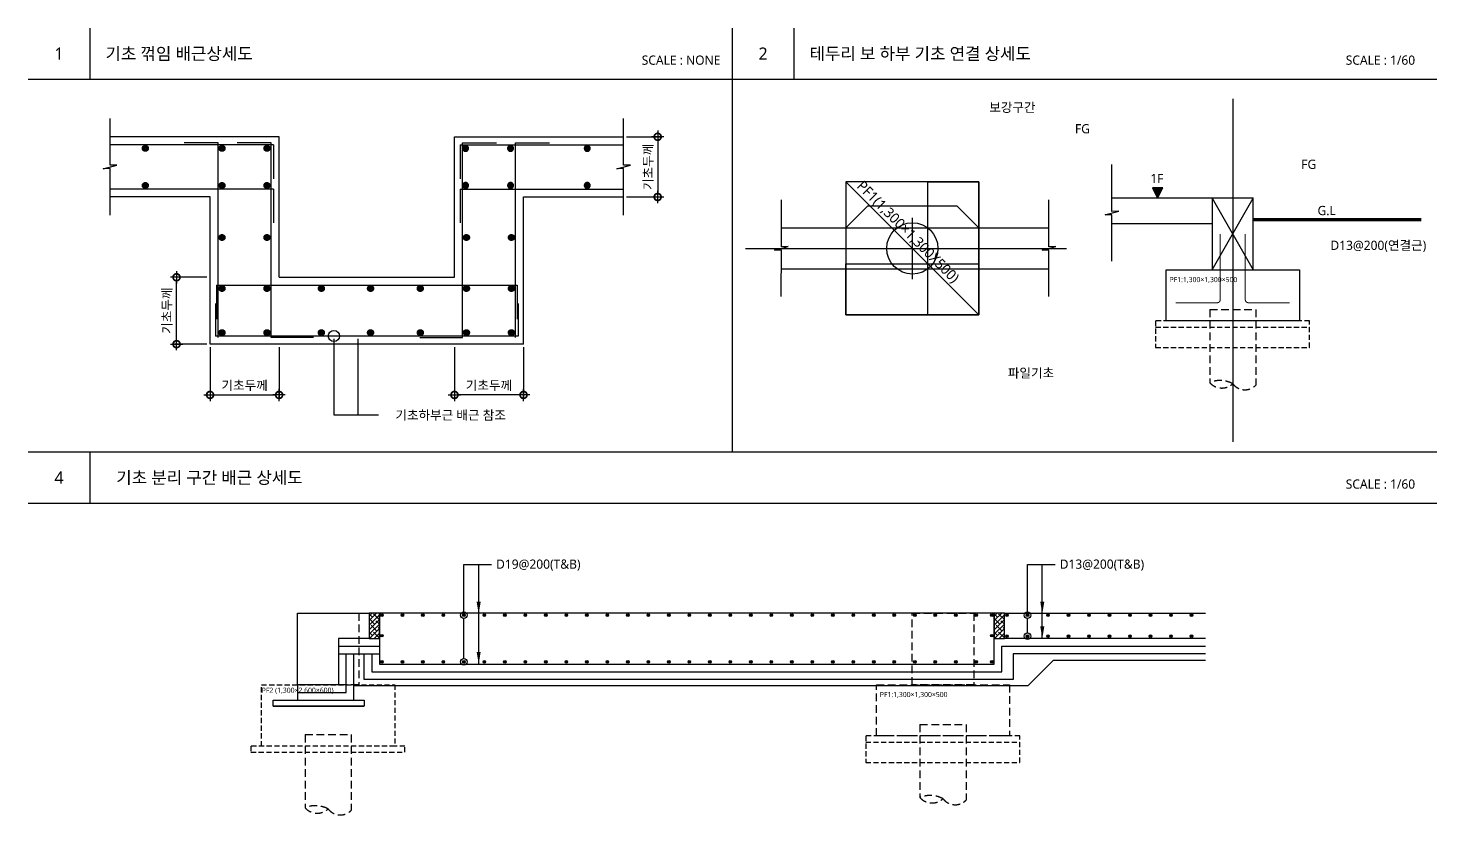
# Model space of a CAD drawing. Extents: x 1395 to 24350, y 630 to 17190.
# Drawn here: x 1395 to 15085, y 9505 to 17190 of the extents above; entities that cross this region are included whole.
import ezdxf
from ezdxf.enums import TextEntityAlignment as Align
from ezdxf.lldxf.tags import DXFTag

# ---------------------------------------------------------------- set-up
doc = ezdxf.new("R2010")
doc.units = 0
doc.header["$LTSCALE"] = 200
for name, pattern in [('CEN', [62, 60, -1, 0, -1]), ('H3', [3, 2, -1]), ('HID2-AGI', [3.75, 2.5, -1.25]), ('HIDDEN', [0.375, 0.25, -0.125]), ('원본-구조-일람표-벽체$0$HID', [2.3, 1.5, -0.8])]:
    doc.linetypes.add(name, pattern=pattern)
doc.layers.get('DEFPOINTS').update_dxf_attribs({"color": 137})
for name, color, linetype in [('!CON-el', 7, 'Continuous'), ('0-PIPE', 7, 'Continuous'), ('0-기초', 7, 'H3'), ('01단열재', 252, 'Continuous'), ('1CEN', 1, 'CEN'), ('6', 6, 'Continuous'), ('A-ELE9', 9, 'Continuous'), ('DIM', 7, 'Continuous'), ('DIM-axis', 7, 'Continuous'), ('ELE-8', 8, 'Continuous'), ('HAT-254', 253, 'Continuous'), ('LEAD', 6, 'Continuous'), ('S-253', 252, 'Continuous'), ('S-BAR-MAIN', 2, 'Continuous'), ('S-RCG', 7, 'HID2-AGI'), ('SYM', 6, 'Continuous'), ('TABLE', 7, 'Continuous'), ('TEX', 3, 'Continuous'), ('TEXT', 3, 'Continuous'), ('버림콘크리트', 6, 'Continuous'), ('원본-구조-일람표-벽체$0$Bar.Foundation', 2, '원본-구조-일람표-벽체$0$HID')]:
    doc.layers.add(name, color=color, linetype=linetype)
doc.layers.add('WC', color=1, linetype='Continuous', lineweight=30)
doc.styles.add('HB-tx', font='malgun.ttf', dxfattribs={"width": 0.9})
doc.styles.add('스타일1', font='malgun.ttf')
doc.styles.add('울릉도L', font='malgun.ttf')
tags = doc.linetypes.add('DH-HID2', pattern=[1.2, 0.8, -0.4]).pattern_tags.tags
tags[6:7] = [DXFTag(74, 4), DXFTag(75, 0), DXFTag(340, '0'), DXFTag(46, 1.0), DXFTag(50, 0.0), DXFTag(44, 0.0), DXFTag(45, 0.0)]
tags[4:5] = [DXFTag(74, 4), DXFTag(75, 0), DXFTag(340, '0'), DXFTag(46, 1.0), DXFTag(50, 0.0), DXFTag(44, 0.0), DXFTag(45, 0.0)]
doc.linetypes.add('INSUL50', pattern='A,0.00254,-2.54,[134,ltypeshp.shx,S=6.25,R=0,X=-2.54,Y=0],-19.92,[134,ltypeshp.shx,S=6.25,R=180,X=2.54,Y=0],-2.54', length=25.00254)
doc.dimstyles.new('CJA-30', dxfattribs={"dimscale": 30, "dimtxt": 3, "dimasz": 1, "dimexe": 1, "dimexo": 1, "dimgap": 1, "dimtad": 1, "dimdec": 0, "dimzin": 1, "dimdsep": 46, "dimlunit": 6, "dimtxsty": '스타일1', "dimblk": 'GAUN-DOT', "dimcen": -2, "dimdle": 2, "dimclrd": 256, "dimclre": 256, "dimclrt": 3, "dimadec": 0, "dimazin": 0, "dimtfac": 1, "dimtdec": 0, "dimtix": 1, "dimtmove": 2, "dimatfit": 3, "dimldrblk": 'DOTSMALL', "dimfxl": 1, "dimtolj": 1, "dimtzin": 1, "dimarcsym": 0})
doc.dimstyles.new('HB-DIM_100%', dxfattribs={"dimscale": 100, "dimtxt": 3, "dimasz": 1, "dimexe": 1, "dimexo": 3, "dimgap": 1, "dimtad": 1, "dimdec": 1, "dimzin": 9, "dimdsep": 46, "dimlunit": 6, "dimtxsty": 'HB-tx', "dimblk": 'HB_main dot', "dimcen": 1, "dimclrd": 256, "dimclre": 256, "dimclrt": 3, "dimadec": 0, "dimazin": 2, "dimtfac": 1, "dimtdec": 1, "dimtix": 1, "dimtmove": 2, "dimatfit": 3, "dimfxl": 1, "dimtolj": 1, "dimtzin": 0, "dimlwd": -1, "dimlwe": -1, "dimarcsym": 0})

# ---------------------------------------------------------------- blocks, each defined once
blk = doc.blocks.new('GAUN-DOT')
at = {"linetype": 'ByBlock'}
for p, q in [((2, 0), (-2, 0)), ((0, -2), (0, 2))]:
    blk.add_line(p, q, dxfattribs=at)
at = {"const_width": 2.25}
blk.add_lwpolyline([(0, 0.28125, 1), (0, -0.28125, 1)], format="xyb", close=True, dxfattribs=at)
blk = doc.blocks.new('*D4')
at = {"layer": 'DEFPOINTS', "color": 0, "transparency": 16777216}
for p in [(2844, 14756), (3171, 14756), (3171, 14103)]:
    blk.add_point(p, dxfattribs=at)
at = {"layer": 'DIM', "lineweight": -2, "transparency": 16777216}
for p, q in [((3141, 14756), (2814, 14756)), ((2844, 14133), (2844, 14726)), ((3141, 14103), (2814, 14103))]:
    blk.add_line(p, q, dxfattribs=at)
at = {"layer": 'DIM', "lineweight": -2, "transparency": 16777216, "xscale": 30, "yscale": 30, "zscale": 30}
for p, rotation in [((2844, 14756), 90), ((2844, 14103), 270)]:
    blk.add_blockref('GAUN-DOT', p, dxfattribs=dict(at, rotation=rotation))
at = {"layer": 'DIM', "color": 3, "transparency": 16777216, "insert": (2755, 14430), "char_height": 90, "attachment_point": 5, "rotation": 90, "style": '스타일1'}
blk.add_mtext('\\A1;기초두께', dxfattribs=at)
blk = doc.blocks.new('_DotSmall')
at = {"color": 0, "linetype": 'ByBlock', "const_width": 0.5}
blk.add_lwpolyline([(-0.0625, 0, 1), (0.0625, 0, 1)], format="xyb", close=True, dxfattribs=at)
blk = doc.blocks.new('*D5')
at = {"layer": 'DEFPOINTS', "color": 0, "transparency": 16777216}
for p in [(3171, 14103), (3845, 14103), (3845, 13607)]:
    blk.add_point(p, dxfattribs=at)
at = {"layer": 'DIM', "lineweight": -2, "transparency": 16777216}
for p, q in [((3171, 14073), (3171, 13577)), ((3845, 14073), (3845, 13577)), ((3201, 13607), (3815, 13607))]:
    blk.add_line(p, q, dxfattribs=at)
at = {"layer": 'DIM', "lineweight": -2, "transparency": 16777216, "xscale": 30, "yscale": 30, "zscale": 30, "rotation": 180}
blk.add_blockref('GAUN-DOT', (3171, 13607), dxfattribs=at)
at = {"layer": 'DIM', "lineweight": -2, "transparency": 16777216, "xscale": 30, "yscale": 30, "zscale": 30}
blk.add_blockref('GAUN-DOT', (3845, 13607), dxfattribs=at)
at = {"layer": 'DIM', "color": 3, "transparency": 16777216, "insert": (3508, 13696), "char_height": 90, "attachment_point": 5, "style": '스타일1'}
blk.add_mtext('\\A1;기초두께', dxfattribs=at)
blk = doc.blocks.new('*D6')
at = {"layer": 'DEFPOINTS', "color": 0, "transparency": 16777216}
for p in [(7206, 16128), (7206, 15540), (7539, 15540)]:
    blk.add_point(p, dxfattribs=at)
at = {"layer": 'DIM', "lineweight": -2, "transparency": 16777216}
for p, q in [((7236, 16128), (7569, 16128)), ((7539, 16098), (7539, 15570)), ((7236, 15540), (7569, 15540))]:
    blk.add_line(p, q, dxfattribs=at)
at = {"layer": 'DIM', "lineweight": -2, "transparency": 16777216, "xscale": 30, "yscale": 30, "zscale": 30}
for p, rotation in [((7539, 16128), 90), ((7539, 15540), 270)]:
    blk.add_blockref('GAUN-DOT', p, dxfattribs=dict(at, rotation=rotation))
at = {"layer": 'DIM', "color": 3, "transparency": 16777216, "insert": (7450, 15834), "char_height": 90, "attachment_point": 5, "rotation": 90, "style": '스타일1'}
blk.add_mtext('\\A1;기초두께', dxfattribs=at)
blk = doc.blocks.new('*D7')
at = {"layer": 'DEFPOINTS', "color": 0, "transparency": 16777216}
for p in [(5556, 14103), (6230, 14103), (5556, 13607)]:
    blk.add_point(p, dxfattribs=at)
at = {"layer": 'DIM', "lineweight": -2, "transparency": 16777216}
for p, q in [((5556, 14073), (5556, 13577)), ((6230, 14073), (6230, 13577)), ((6200, 13607), (5586, 13607))]:
    blk.add_line(p, q, dxfattribs=at)
at = {"layer": 'DIM', "lineweight": -2, "transparency": 16777216, "xscale": 30, "yscale": 30, "zscale": 30, "rotation": 180}
blk.add_blockref('GAUN-DOT', (5556, 13607), dxfattribs=at)
at = {"layer": 'DIM', "lineweight": -2, "transparency": 16777216, "xscale": 30, "yscale": 30, "zscale": 30}
blk.add_blockref('GAUN-DOT', (6230, 13607), dxfattribs=at)
at = {"layer": 'DIM', "color": 3, "transparency": 16777216, "insert": (5893, 13696), "char_height": 90, "attachment_point": 5, "style": '스타일1'}
blk.add_mtext('\\A1;기초두께', dxfattribs=at)
blk = doc.blocks.new('pile(450)-section')
at = {"layer": 'S-RCG', "ltscale": 0.15}
for p, q in [((48862, 44725), (48862, 44011)), ((48862, 44725), (49312, 44725)), ((49312, 44725), (49312, 43986))]:
    blk.add_line(p, q, dxfattribs=at)
for points in [[(48862, 44011, -0.22429), (49087, 44000, 0.463214), (49312, 43986)], [(48862, 44011, 0.422037), (49087, 44000)]]:
    blk.add_lwpolyline(points, format="xyb", dxfattribs=at)
blk = doc.blocks.new('S-PF1-S1')
at = {"layer": 'S-RCG', "color": 8, "ltscale": 0.15}
blk.add_lwpolyline([(-650, -800), (650, -800), (650, -1300), (-650, -1300)], close=True, dxfattribs=at)
at = {"layer": '버림콘크리트', "color": 8, "linetype": 'HIDDEN'}
blk.add_line((-753, -1360), (750, -1360), dxfattribs=at)
blk.add_lwpolyline([(650, -1300), (-753, -1300), (-753, -1560), (750, -1560), (750, -1300), (650, -1300)], dxfattribs=at)
blk.add_blockref('pile(450)-section', (-49087, -45913))
at = {"layer": 'DEFPOINTS', "style": '스타일1'}
blk.add_text('PF1:1,300×1,300×500', height=50, dxfattribs=at).set_placement((-617, -896), align=Align.MIDDLE_LEFT)
blk = doc.blocks.new('파일')
at = {"layer": '0-PIPE', "color": 7, "linetype": 'Continuous'}
for p, q in [((571593, 25222), (571593, 25822)), ((571293, 25522), (571893, 25522))]:
    blk.add_line(p, q, dxfattribs=at)
at = {"layer": '0-PIPE', "color": 3, "linetype": 'Continuous'}
blk.add_circle((571593, 25522), 250, dxfattribs=at)
blk = doc.blocks.new('SS-PF1')
at = {"layer": '0-기초', "color": 4, "linetype": 'DH-HID2'}
blk.add_lwpolyline([(-650, 650), (-650, -650), (650, -650), (650, 650)], close=True, dxfattribs=at)
at = {"layer": 'DEFPOINTS'}
blk.add_line((-650, 650), (650, -650), dxfattribs=at)
for points in [[(650, 650), (650, -650), (150, -650), (150, 650), (650, 650)], [(650, -650), (-650, -650), (-650, -150), (650, -150), (650, -650)]]:
    blk.add_lwpolyline(points, dxfattribs=at)
at = {"layer": '0-기초'}
blk.add_blockref('파일', (-571593, -25522), dxfattribs=at)
at = {"layer": 'DEFPOINTS', "style": '울릉도L'}
blk.add_text('PF1(1,300×1,300X500)', height=100, rotation=315, dxfattribs=at).set_placement((-514, 637), align=Align.MIDDLE_LEFT)
blk = doc.blocks.new('S-PF2-S1')
at = {"layer": '버림콘크리트', "color": 8, "linetype": 'HIDDEN'}
blk.add_lwpolyline([(-650, -700), (650, -700), (650, -1300), (-650, -1300)], close=True, dxfattribs=at)
blk.add_lwpolyline([(650, -1300), (-753, -1300), (-753, -1360), (750, -1360), (750, -1300), (650, -1300)], dxfattribs=at)
blk.add_blockref('pile(450)-section', (-49087, -45913))
at = {"layer": 'DEFPOINTS', "style": '스타일1'}
blk.add_text('PF2 (1,300×2,600×600)', height=50, dxfattribs=at).set_placement((-648, -754), align=Align.MIDDLE_LEFT)
blk = doc.blocks.new('HB_main dot')
at = {"layer": 'DIM-axis'}
h = blk.add_hatch(color=256, dxfattribs=at)
h.dxf.hatch_style = 1
edge = h.paths.add_edge_path()
edge.add_arc((0, 0), 0.5, 0, 360)
for p, q in [((0, -1.5), (0, 1.5)), ((-1.5, 0), (1.5, 0))]:
    blk.add_line(p, q, dxfattribs=at)
blk.add_circle((0, 0), 0.5, dxfattribs=at)
blk = doc.blocks.new('원본-구조-일람표-벽체$0$Rebar')
at = {"ltscale": 5}
h = blk.add_hatch(color=256, dxfattribs=at)
edge = h.paths.add_edge_path()
edge.add_arc((4541.3, 10115.6), 12.5, 0, 360)
blk.add_circle((4541.3, 10115.6), 12.5, dxfattribs=at)

msp = doc.modelspace()

# ---------------------------------------------------------------- hatches: boundary and pattern name
h = msp.add_hatch(color=8)
h.dxf.hatch_style = 1
h.paths.add_polyline_path([(12466.9, 15629.7), (12366.9, 15629.7), (12416.9, 15529.7)])
at = {"layer": 'ELE-8'}
h = msp.add_hatch(dxfattribs=at)
h.set_pattern_fill('ANSI38', color=251, scale=10)
h.set_pattern_definition([(45, (-58286.657, -14966.21), (-22.45064, 22.45064), []), (135, (-58286.657, -14966.21), (-67.351921, 22.45064), [79.375, -47.625])])
h.paths.add_polyline_path([(4723.3, 11227.4), (4823.3, 11227.4), (4823.3, 11477.4), (4723.3, 11477.4)])
h = msp.add_hatch(dxfattribs=at)
h.set_pattern_fill('ANSI38', color=251, scale=10)
h.set_pattern_definition([(45, (-52186.657, -14966.21), (-22.45064, 22.45064), []), (135, (-52186.657, -14966.21), (-67.351921, 22.45064), [79.375, -47.625])])
h.paths.add_polyline_path([(10823.3, 11227.4), (10923.3, 11227.4), (10923.3, 11477.4), (10823.3, 11477.4)])
at = {"layer": 'S-BAR-MAIN'}
for points in [[(4835.7, 11458.5, -1), (4860.1, 11453.3, -1)], [(5035.7, 11458.5, -1), (5060.1, 11453.3, -1)], [(5235.7, 11458.5, -1), (5260.1, 11453.3, -1)], [(5435.7, 11458.5, -1), (5460.1, 11453.3, -1)], [(5635.7, 11458.5, -1), (5660.1, 11453.3, -1)], [(5835.7, 11458.5, -1), (5860.1, 11453.3, -1)], [(6035.7, 11458.5, -1), (6060.1, 11453.3, -1)], [(6235.7, 11458.5, -1), (6260.1, 11453.3, -1)], [(6435.7, 11458.5, -1), (6460.1, 11453.3, -1)], [(6635.7, 11458.5, -1), (6660.1, 11453.3, -1)], [(6835.7, 11458.5, -1), (6860.1, 11453.3, -1)], [(7035.7, 11458.5, -1), (7060.1, 11453.3, -1)], [(7235.7, 11458.5, -1), (7260.1, 11453.3, -1)], [(7435.7, 11458.5, -1), (7460.1, 11453.3, -1)], [(7635.7, 11458.5, -1), (7660.1, 11453.3, -1)], [(7835.7, 11458.5, -1), (7860.1, 11453.3, -1)], [(8035.7, 11458.5, -1), (8060.1, 11453.3, -1)], [(8235.7, 11458.5, -1), (8260.1, 11453.3, -1)], [(8435.7, 11458.5, -1), (8460.1, 11453.3, -1)], [(8635.7, 11458.5, -1), (8660.1, 11453.3, -1)], [(8835.7, 11458.5, -1), (8860.1, 11453.3, -1)], [(9035.7, 11458.5, -1), (9060.1, 11453.3, -1)], [(9235.7, 11458.5, -1), (9260.1, 11453.3, -1)], [(9435.7, 11458.5, -1), (9460.1, 11453.3, -1)], [(9635.7, 11458.5, -1), (9660.1, 11453.3, -1)], [(9835.7, 11458.5, -1), (9860.1, 11453.3, -1)], [(10035.7, 11458.5, -1), (10060.1, 11453.3, -1)], [(10235.7, 11458.5, -1), (10260.1, 11453.3, -1)], [(10435.7, 11458.5, -1), (10460.1, 11453.3, -1)], [(10635.7, 11458.5, -1), (10660.1, 11453.3, -1)], [(10787.4, 11458.5, -1), (10811.9, 11453.3, -1)], [(10935.7, 11458.5, -1), (10960.1, 11453.3, -1)], [(11135.7, 11458.5, -1), (11160.1, 11453.3, -1)], [(11335.7, 11458.5, -1), (11360.1, 11453.3, -1)], [(11535.7, 11458.5, -1), (11560.1, 11453.3, -1)], [(11735.7, 11458.5, -1), (11760.1, 11453.3, -1)], [(11935.7, 11458.5, -1), (11960.1, 11453.3, -1)], [(12135.7, 11458.5, -1), (12160.1, 11453.3, -1)], [(12335.7, 11458.5, -1), (12360.1, 11453.3, -1)], [(12535.7, 11458.5, -1), (12560.1, 11453.3, -1)], [(12735.7, 11458.5, -1), (12760.1, 11453.3, -1)], [(4835.7, 11258.5, -1), (4860.1, 11253.3, -1)], [(10787.4, 11258.5, -1), (10811.9, 11253.3, -1)], [(10935.7, 11253.9, -1), (10960.1, 11248.7, -1)], [(11135.7, 11253.9, -1), (11160.1, 11248.7, -1)], [(11335.7, 11253.9, -1), (11360.1, 11248.7, -1)], [(11535.7, 11253.9, -1), (11560.1, 11248.7, -1)], [(11735.7, 11253.9, -1), (11760.1, 11248.7, -1)], [(11935.7, 11253.9, -1), (11960.1, 11248.7, -1)], [(12135.7, 11253.9, -1), (12160.1, 11248.7, -1)], [(12335.7, 11253.9, -1), (12360.1, 11248.7, -1)], [(12535.7, 11253.9, -1), (12560.1, 11248.7, -1)], [(12735.7, 11253.9, -1), (12760.1, 11248.7, -1)], [(4835.7, 11003.9, -1), (4860.1, 10998.7, -1)], [(5035.7, 11003.9, -1), (5060.1, 10998.7, -1)], [(5235.7, 11003.9, -1), (5260.1, 10998.7, -1)], [(5435.7, 11003.9, -1), (5460.1, 10998.7, -1)], [(5635.7, 11003.9, -1), (5660.1, 10998.7, -1)], [(5835.7, 11003.9, -1), (5860.1, 10998.7, -1)], [(6035.7, 11003.9, -1), (6060.1, 10998.7, -1)], [(6235.7, 11003.9, -1), (6260.1, 10998.7, -1)], [(6435.7, 11003.9, -1), (6460.1, 10998.7, -1)], [(6635.7, 11003.9, -1), (6660.1, 10998.7, -1)], [(6835.7, 11003.9, -1), (6860.1, 10998.7, -1)], [(7035.7, 11003.9, -1), (7060.1, 10998.7, -1)], [(7235.7, 11003.9, -1), (7260.1, 10998.7, -1)], [(7435.7, 11003.9, -1), (7460.1, 10998.7, -1)], [(7635.7, 11003.9, -1), (7660.1, 10998.7, -1)], [(7835.7, 11003.9, -1), (7860.1, 10998.7, -1)], [(8035.7, 11003.9, -1), (8060.1, 10998.7, -1)], [(8235.7, 11003.9, -1), (8260.1, 10998.7, -1)], [(8435.7, 11003.9, -1), (8460.1, 10998.7, -1)], [(8635.7, 11003.9, -1), (8660.1, 10998.7, -1)], [(8835.7, 11003.9, -1), (8860.1, 10998.7, -1)], [(9035.7, 11003.9, -1), (9060.1, 10998.7, -1)], [(9235.7, 11003.9, -1), (9260.1, 10998.7, -1)], [(9435.7, 11003.9, -1), (9460.1, 10998.7, -1)], [(9635.7, 11003.9, -1), (9660.1, 10998.7, -1)], [(9835.7, 11003.9, -1), (9860.1, 10998.7, -1)], [(10035.7, 11003.9, -1), (10060.1, 10998.7, -1)], [(10235.7, 11003.9, -1), (10260.1, 10998.7, -1)], [(10435.7, 11003.9, -1), (10460.1, 10998.7, -1)], [(10635.7, 11003.9, -1), (10660.1, 10998.7, -1)], [(10787.4, 11003.9, -1), (10811.9, 10998.7, -1)]]:
    msp.add_hatch(color=256, dxfattribs=at).paths.add_polyline_path(points)

# ---------------------------------------------------------------- linework, layer by layer
at = {"layer": '!CON-el', "ltscale": 1.1}
for p, q in [((8745.9, 15237.9), (11357.6, 15237.9)), ((8745.9, 14837.9), (11357.6, 14837.9)), ((3844.8, 14756.2), (5556.1, 14756.2)), ((6230.1, 14103.1), (3170.9, 14103.1))]:
    msp.add_line(p, q, dxfattribs=at)
for points in [[(3844.8, 14756.2), (3844.8, 16127.9), (2194.7, 16127.9)], [(5556.1, 14756.2), (5556.1, 16127.9), (7206.2, 16127.9)], [(3170.9, 14103.1), (3170.9, 15540.1), (2194.7, 15540.1)], [(6230.1, 14103.1), (6230.1, 15540.1), (7206.2, 15540.1)], [(11971.7, 15279.7), (12951, 15279.7), (12951, 14829.7), (13351, 14829.7), (13351, 15529.7), (11971.7, 15529.7)], [(4023.3, 11227.4), (4023.3, 11227.4), (4023.3, 11477.4), (4723.3, 11477.4), (4723.3, 11227.4), (4423.3, 11227.4), (4423.3, 10777.4), (4023.3, 10777.4), (4023.3, 11227.4)], [(12883.5, 11227.4), (10923.3, 11227.4), (10923.3, 11477.4), (12883.5, 11477.4)]]:
    msp.add_lwpolyline(points, dxfattribs=at)
for points in [[(12501, 14829.7), (13801, 14829.7), (13801, 14329.7), (12501, 14329.7)], [(4823.3, 10977.4), (10823.3, 10977.4), (10823.3, 11477.4), (4823.3, 11477.4)]]:
    msp.add_lwpolyline(points, close=True, dxfattribs=at)
msp.add_line((4613.9, 14155.9), (4613.9, 13413.7))
at = {"color": 6}
msp.add_lwpolyline([(12466.9, 15629.7), (12366.9, 15629.7), (12416.9, 15529.7)], close=True, dxfattribs=at)
at = {"color": 8}
msp.add_lwpolyline([(10674.4, 15237.9), (10462.2, 15450), (9586.5, 15450), (9374.4, 15237.9)], dxfattribs=at)
at = {"layer": '01단열재', "linetype": 'INSUL50', "ltscale": 0.015}
for points in [[(4423.3, 11152.4), (4823.3, 11152.4)], [(4748.3, 11077.4), (4748.3, 10902.4), (10898.3, 10902.4), (10898.3, 11152.4), (12883.5, 11152.4)], [(4023.3, 10702.4), (4498.3, 10702.4), (4498.3, 11077.4)]]:
    msp.add_lwpolyline(points, dxfattribs=at)
at = {"layer": '1CEN'}
for p, q in [((13151, 16499.5), (13151, 13149.5)), ((8395.3, 15037.9), (11527.5, 15037.9))]:
    msp.add_line(p, q, dxfattribs=at)
at = {"layer": '6', "color": 7}
for p, q in [((4379.9, 14155), (4379.9, 13413.7)), ((4379.9, 13413.7), (4816.3, 13413.7))]:
    msp.add_line(p, q, dxfattribs=at)
at = {"layer": '6'}
msp.add_circle((4379.2, 14182.2), 54.4, dxfattribs=at)
at = {"layer": 'A-ELE9'}
for points in [[(4023.3, 10627.4), (4573.3, 10627.4), (4573.3, 11077.4)], [(4423.3, 11077.4), (4823.3, 11077.4)]]:
    msp.add_lwpolyline(points, dxfattribs=at)
at = {"layer": 'DIM', "color": 8}
for p, q in [((12951, 14829.7), (13351, 15529.7)), ((12951, 15529.7), (13351, 14829.7))]:
    msp.add_line(p, q, dxfattribs=at)
at = {"layer": 'DIM'}
for p, q in [((13351, 15329.7), (14990.4, 15329.7)), ((13351, 15319.7), (14990.4, 15319.7)), ((13351, 15309.7), (14990.4, 15309.7))]:
    msp.add_line(p, q, dxfattribs=at)
at = {"layer": 'DIM', "color": 8}
msp.add_lwpolyline([(12951, 14829.7), (13351, 14829.7), (13351, 15529.7), (12951, 15529.7)], close=True, dxfattribs=at)
at = {"layer": 'ELE-8', "color": 251}
for points in [[(4823.3, 11477.4), (4723.3, 11477.4), (4723.3, 11227.4), (4823.3, 11227.4)], [(10923.3, 11477.4), (10823.3, 11477.4), (10823.3, 11227.4), (10923.3, 11227.4)]]:
    msp.add_lwpolyline(points, close=True, dxfattribs=at)
at = {"layer": 'HAT-254'}
for p, q in [((11400.8, 11017.4), (11150.8, 10767.4)), ((11400.8, 11017.4), (12883.5, 11017.4)), ((4023.3, 10777.4), (4023.3, 10627.4)), ((11150.8, 10767.4), (4573.3, 10767.4))]:
    msp.add_line(p, q, dxfattribs=at)
msp.add_lwpolyline([(12883.5, 11077.4), (11008.3, 11077.4), (11008.3, 10827.4), (4673.3, 10827.4), (4673.3, 11077.4)], dxfattribs=at)
at = {"layer": 'LEAD'}
for p, q in [((5647.9, 11468.4), (5647.9, 11952.7)), ((5647.9, 11952.7), (5917.2, 11952.7)), ((11147.9, 11468.4), (11147.9, 11952.7)), ((11147.9, 11952.7), (11417.2, 11952.7)), ((5647.9, 11032.8), (5647.9, 11425.4)), ((11147.9, 11282.8), (11147.9, 11425.4))]:
    msp.add_line(p, q, dxfattribs=at)
for centre in [(5647.9, 11456.9), (11147.9, 11456.9), (11147.9, 11251.3), (5647.9, 11001.3)]:
    msp.add_circle(centre, 31.5, dxfattribs=at)
at = {"layer": 'S-BAR-MAIN'}
for centre in [(4847.9, 11455.9), (4847.9, 11455.9), (5047.9, 11455.9), (5047.9, 11455.9), (5247.9, 11455.9), (5247.9, 11455.9), (5447.9, 11455.9), (5447.9, 11455.9), (5647.9, 11455.9), (5647.9, 11455.9), (5847.9, 11455.9), (5847.9, 11455.9), (6047.9, 11455.9), (6047.9, 11455.9), (6247.9, 11455.9), (6247.9, 11455.9), (6447.9, 11455.9), (6447.9, 11455.9), (6647.9, 11455.9), (6647.9, 11455.9), (6847.9, 11455.9), (6847.9, 11455.9), (7047.9, 11455.9), (7047.9, 11455.9), (7247.9, 11455.9), (7247.9, 11455.9), (7447.9, 11455.9), (7447.9, 11455.9), (7647.9, 11455.9), (7647.9, 11455.9), (7847.9, 11455.9), (7847.9, 11455.9), (8047.9, 11455.9), (8047.9, 11455.9), (8247.9, 11455.9), (8247.9, 11455.9), (8447.9, 11455.9), (8447.9, 11455.9), (8647.9, 11455.9), (8647.9, 11455.9), (8847.9, 11455.9), (8847.9, 11455.9), (9047.9, 11455.9), (9047.9, 11455.9), (9247.9, 11455.9), (9247.9, 11455.9), (9447.9, 11455.9), (9447.9, 11455.9), (9647.9, 11455.9), (9647.9, 11455.9), (9847.9, 11455.9), (9847.9, 11455.9), (10047.9, 11455.9), (10047.9, 11455.9), (10247.9, 11455.9), (10247.9, 11455.9), (10447.9, 11455.9), (10447.9, 11455.9), (10647.9, 11455.9), (10647.9, 11455.9), (10799.7, 11455.9), (10799.7, 11455.9), (10947.9, 11455.9), (10947.9, 11455.9), (11147.9, 11455.9), (11147.9, 11455.9), (11347.9, 11455.9), (11347.9, 11455.9), (11547.9, 11455.9), (11547.9, 11455.9), (11747.9, 11455.9), (11747.9, 11455.9), (11947.9, 11455.9), (11947.9, 11455.9), (12147.9, 11455.9), (12147.9, 11455.9), (12347.9, 11455.9), (12347.9, 11455.9), (12547.9, 11455.9), (12547.9, 11455.9), (12747.9, 11455.9), (12747.9, 11455.9), (4847.9, 11255.9), (4847.9, 11255.9), (10799.7, 11255.9), (10799.7, 11255.9), (10947.9, 11251.3), (10947.9, 11251.3), (11147.9, 11251.3), (11147.9, 11251.3), (11347.9, 11251.3), (11347.9, 11251.3), (11547.9, 11251.3), (11547.9, 11251.3), (11747.9, 11251.3), (11747.9, 11251.3), (11947.9, 11251.3), (11947.9, 11251.3), (12147.9, 11251.3), (12147.9, 11251.3), (12347.9, 11251.3), (12347.9, 11251.3), (12547.9, 11251.3), (12547.9, 11251.3), (12747.9, 11251.3), (12747.9, 11251.3), (4847.9, 11001.3), (4847.9, 11001.3), (5047.9, 11001.3), (5047.9, 11001.3), (5247.9, 11001.3), (5247.9, 11001.3), (5447.9, 11001.3), (5447.9, 11001.3), (5647.9, 11001.3), (5647.9, 11001.3), (5847.9, 11001.3), (5847.9, 11001.3), (6047.9, 11001.3), (6047.9, 11001.3), (6247.9, 11001.3), (6247.9, 11001.3), (6447.9, 11001.3), (6447.9, 11001.3), (6647.9, 11001.3), (6647.9, 11001.3), (6847.9, 11001.3), (6847.9, 11001.3), (7047.9, 11001.3), (7047.9, 11001.3), (7247.9, 11001.3), (7247.9, 11001.3), (7447.9, 11001.3), (7447.9, 11001.3), (7647.9, 11001.3), (7647.9, 11001.3), (7847.9, 11001.3), (7847.9, 11001.3), (8047.9, 11001.3), (8047.9, 11001.3), (8247.9, 11001.3), (8247.9, 11001.3), (8447.9, 11001.3), (8447.9, 11001.3), (8647.9, 11001.3), (8647.9, 11001.3), (8847.9, 11001.3), (8847.9, 11001.3), (9047.9, 11001.3), (9047.9, 11001.3), (9247.9, 11001.3), (9247.9, 11001.3), (9447.9, 11001.3), (9447.9, 11001.3), (9647.9, 11001.3), (9647.9, 11001.3), (9847.9, 11001.3), (9847.9, 11001.3), (10047.9, 11001.3), (10047.9, 11001.3), (10247.9, 11001.3), (10247.9, 11001.3), (10447.9, 11001.3), (10447.9, 11001.3), (10647.9, 11001.3), (10647.9, 11001.3), (10799.7, 11001.3), (10799.7, 11001.3)]:
    msp.add_circle(centre, 12.5, dxfattribs=at)
at = {"layer": 'S-RCG', "color": 8, "ltscale": 0.15}
for points in [[(4023.3, 11477.4), (4623, 11477.4), (4623, 10777.4), (4023.3, 10777.4)], [(10023, 11477.4), (10623, 11477.4), (10623, 10777.4), (10023, 10777.4)]]:
    msp.add_lwpolyline(points, close=True, dxfattribs=at)
at = {"layer": 'SYM'}
for points in [[(9915.7, 15450, 0, 45, 0), (9976.9, 15549.9, 0, 0, 0), (10501.2, 16406.3, 0, 0, 0), (10703.7, 16406.3, 0, 0, 0)], [(10767.3, 15250.1, 0, 45, 0), (10828.4, 15350, 0, 0, 0), (11352.8, 16206.4, 0, 0, 0), (11555.3, 16206.4, 0, 0, 0)], [(13351, 15529.7, 0, 45, 0), (13412.2, 15629.6, 0, 0, 0), (13561.1, 15859.9, 0, 0, 0), (13763.6, 15859.9, 0, 0, 0)], [(13028.8, 15068.1, 0, 45, 0), (13145.9, 15068.1, 0, 0, 0), (13685.4, 15068.1, 0, 0, 0), (13685.4, 15068.1, 0, 0, 0)], [(13273.3, 15068.1, 0, 45, 0), (13390.4, 15068.1, 0, 0, 0), (13929.9, 15068.1, 0, 0, 0), (13929.9, 15068.1, 0, 0, 0)], [(10377.4, 14387.9, 0, 45, 0), (10438.5, 14288, 0, 0, 0), (10724.1, 13821.5, 0, 0, 0), (10926.6, 13821.5, 0, 0, 0)]]:
    msp.add_lwpolyline(points, format="xyseb", dxfattribs=at)
for points in [[(2194.8, 15363.8), (2195.3, 15817.5), (2128.4, 15816.3), (2261, 15851.7), (2195.2, 15850.5), (2195, 16307.4)], [(7206.3, 15363.8), (7206.8, 15817.5), (7139.9, 15816.3), (7272.5, 15851.7), (7206.7, 15850.5), (7206.5, 16307.4)], [(11971.4, 14913.1), (11971.8, 15366.8), (11905, 15365.6), (12037.6, 15401), (11971.8, 15399.8), (11971.5, 15856.7)], [(8745.7, 14567.7), (8746.1, 15021.4), (8679.2, 15020.2), (8811.8, 15055.6), (8746.1, 15054.4), (8745.8, 15511.3)], [(11357.3, 14567.7), (11357.7, 15021.4), (11290.9, 15020.2), (11423.5, 15055.6), (11357.7, 15054.4), (11357.4, 15511.3)]]:
    msp.add_lwpolyline(points, dxfattribs=at)
at = {"layer": 'TABLE', "color": 4}
for p, q in [((2000, 16690), (2000, 17190)), ((8870, 16690), (8870, 17190)), ((1395, 16690), (22005, 16690)), ((2000, 12550), (2000, 13050)), ((1395, 12550), (22005, 12550))]:
    msp.add_line(p, q, dxfattribs=at)
at = {"layer": 'TABLE', "color": 3}
for p, q in [((8265, 17190), (8265, 13050)), ((1395, 13050), (22005, 13050))]:
    msp.add_line(p, q, dxfattribs=at)
at = {"layer": 'WC', "color": 2}
for p, q in [((3788.5, 16050.2), (2194.7, 16050.2)), ((3248.6, 16067.7), (2916.9, 16067.7)), ((3248.6, 14166.6), (3248.6, 16067.7)), ((3767, 16067.9), (3435.3, 16067.9)), ((3767, 14166.6), (3767, 16067.9)), ((3788.5, 16050.2), (3788.5, 15718.4)), ((5612.5, 16050.2), (5612.5, 15718.4)), ((5612.5, 16050.2), (7206.2, 16050.2)), ((5633.9, 14166.6), (5633.9, 16067.9)), ((5633.9, 16067.9), (5965.7, 16067.9)), ((6152.3, 14166.6), (6152.3, 16067.7)), ((6152.3, 16067.7), (6484.1, 16067.7)), ((3788.5, 15617.8), (2194.7, 15617.8)), ((3788.5, 15617.8), (3788.5, 15286.1)), ((5612.5, 15617.8), (7206.2, 15617.8)), ((5612.5, 15617.8), (5612.5, 15286.1)), ((3232.6, 14678.5), (6168.4, 14678.5)), ((3232.6, 14678.5), (3232.6, 14346.7)), ((6168.4, 14678.5), (6168.4, 14346.7)), ((3224.1, 14499.5), (3224.1, 14180.8)), ((6176.9, 14499.5), (6176.9, 14180.8)), ((6176.9, 14180.8), (3224.1, 14180.8)), ((4181.8, 14166.6), (3767, 14166.6)), ((5219.2, 14166.6), (5633.9, 14166.6))]:
    msp.add_line(p, q, dxfattribs=at)
at = {"layer": 'WC', "color": 2, "linetype": 'HIDDEN', "const_width": 10}
for points in [[(13028.8, 15179.7), (13028.8, 14537.4, -0.4142136), (12998.8, 14507.4), (12595.2, 14507.4)], [(13273.3, 15179.7), (13273.3, 14537.4, 0.4142136), (13303.3, 14507.4), (13706.9, 14507.4)]]:
    msp.add_lwpolyline(points, format="xyb", dxfattribs=at)
at = {"layer": '버림콘크리트'}
msp.add_line((3788.3, 10567.4), (4673, 10567.4), dxfattribs=at)
msp.add_lwpolyline([(3788.3, 10627.4), (4673.3, 10627.4), (4673.3, 10567.4), (3788.3, 10567.4)], close=True, dxfattribs=at)

# ---------------------------------------------------------------- block references
at = {"layer": 'DIM'}
for name, p in [('SS-PF1', (10024.4, 15037.9)), ('S-PF1-S1', (13151, 15629.7))]:
    msp.add_blockref(name, p, dxfattribs=at)
at = {"layer": 'S-253'}
for name, p in [('S-PF2-S1', (4323.3, 11477.4)), ('S-PF1-S1', (10323.3, 11577.4))]:
    msp.add_blockref(name, p, dxfattribs=at)
at = {"layer": '원본-구조-일람표-벽체$0$Bar.Foundation', "color": 2, "yscale": 2.311637563365493, "zscale": 4.527225814448013}
for p, xscale in [((-7958.5, -7368.4), 2.311637563365493), ((-7210.2, -7368.4), 2.311637563365493), ((-6771.4, -7368.4), 2.311637563365493), ((16162.5, -7368.4), -2.311637563365493), ((16601.3, -7368.4), -2.311637563365493), ((17349.5, -7368.4), -2.311637563365493), ((-7958.5, -7730.9), 2.311637563365493), ((-7210.2, -7730.9), 2.311637563365493), ((-6771.4, -7730.9), 2.311637563365493), ((16162.5, -7730.9), -2.311637563365493), ((16601.3, -7730.9), -2.311637563365493), ((17349.5, -7730.9), -2.311637563365493), ((-7210.2, -8239.1), 2.311637563365493), ((-6771.4, -8239.1), 2.311637563365493), ((-4825, -8239.1), 2.311637563365493), ((-4386.2, -8239.1), 2.311637563365493), ((-7210.2, -8737.2), 2.311637563365493), ((-6771.4, -8737.2), 2.311637563365493), ((-6240.7, -8737.2), 2.311637563365493), ((-5760.7, -8737.2), 2.311637563365493), ((-5275.1, -8737.2), 2.311637563365493), ((-4825, -8737.2), 2.311637563365493), ((-4386.2, -8737.2), 2.311637563365493), ((-7210.2, -9168.3), 2.311637563365493), ((-6771.4, -9168.3), 2.311637563365493), ((-6240.7, -9168.3), 2.311637563365493), ((-5760.7, -9168.3), 2.311637563365493), ((-5275.1, -9168.3), 2.311637563365493), ((-4825, -9168.3), 2.311637563365493), ((-4386.2, -9168.3), 2.311637563365493)]:
    msp.add_blockref('원본-구조-일람표-벽체$0$Rebar', p, dxfattribs=dict(at, xscale=xscale))

# ---------------------------------------------------------------- texts
at = {"layer": 'TEX', "style": '스타일1'}
for s, p in [('보강구간', (11226.5, 16415)), ('FG', (11757.1, 16206.4)), ('FG', (13965.4, 15859.9)), ('D13@200(연결근)', (15039.3, 15068.1)), ('파일기초', (11407.7, 13821.6))]:
    msp.add_text(s, height=90, dxfattribs=at).set_placement(p, align=Align.MIDDLE_RIGHT)
at = {"layer": 'TEXT', "color": 6, "linetype": 'ByBlock', "style": '스타일1'}
for s, p in [('1', (1697.5, 16940)), ('2', (8567.5, 16940)), ('4', (1697.5, 12800))]:
    msp.add_text(s, height=120, dxfattribs=at).set_placement(p, align=Align.MIDDLE_CENTER)
at = {"layer": 'TEXT', "linetype": 'ByBlock', "style": '스타일1'}
for s, height, p in [('기초 꺾임 배근상세도', 120, (2150.6, 16940)), ('테두리 보 하부 기초 연결 상세도', 120, (9020.6, 16940)), ('SCALE : NONE', 90, (7383.5, 16876.4)), ('SCALE : 1/60', 90, (14253.5, 16876.4)), ('기초 분리 구간 배근 상세도', 120, (2255.6, 12800)), ('SCALE : 1/60', 90, (14253.5, 12736.4))]:
    msp.add_text(s, height=height, dxfattribs=at).set_placement(p, align=Align.MIDDLE_LEFT)
at = {"layer": 'TEXT', "color": 3, "style": '스타일1'}
for s, p in [('1F', (12410.4, 15720.2)), ('G.L', (14067.1, 15407.7)), ('기초하부근 배근 참조', (5518.8, 13411.2))]:
    msp.add_text(s, height=90, dxfattribs=at).set_placement(p, align=Align.MIDDLE)
for s, p in [('D19@200(T&B)', (5962.2, 11954.7)), ('D13@200(T&B)', (11462.2, 11954.7))]:
    msp.add_text(s, height=90, dxfattribs=at).set_placement(p, align=Align.MIDDLE_LEFT)

# ---------------------------------------------------------------- dimensions: what is measured, and where the dimension line sits
at = {"layer": 'DIM'}
for base, p1, p2, angle, picture, middle in [((7538.9, 15540.1), (7206.2, 16127.9), (7206.2, 15540.1), 90, '*D6', (7449.9, 15834)), ((2843.7, 14756.2), (3170.9, 14103.1), (3170.9, 14756.2), 270, '*D4', (2754.7, 14429.7)), ((5556.1, 13607.2), (6230.1, 14103.1), (5556.1, 14103.1), 180, '*D7', (5893.1, 13696.1))]:
    dim = msp.add_linear_dim(base=base, p1=p1, p2=p2, angle=angle, text='기초두께', dimstyle='CJA-30', dxfattribs=at)
    dim.commit()
    dim.dimension.update_dxf_attribs({"geometry": picture, "text_midpoint": middle})
dim = msp.add_linear_dim(base=(3844.8, 13607.2), p1=(3170.9, 14103.1), p2=(3844.8, 14103.1), text='기초두께', dimstyle='CJA-30', dxfattribs=at)
dim.commit()
dim.dimension.update_dxf_attribs({"geometry": '*D5', "text_midpoint": (3507.8, 13696.1)})

# ---------------------------------------------------------------- leaders
at = {"layer": 'LEAD'}
for points in [[(5792.3, 10977.4), (5792.3, 11952.7), (5917.2, 11952.7)], [(5792.3, 11466.9), (5792.3, 11952.7), (5917.2, 11952.7)], [(11292.3, 11227.4), (11292.3, 11952.7), (11417.2, 11952.7)], [(11292.3, 11466.9), (11292.3, 11952.7), (11417.2, 11952.7)]]:
    msp.add_leader(points, dimstyle='HB-DIM_100%', override={"dimscale": 40, "dimasz": 3, "dimtad": 0}, dxfattribs=at)

doc.saveas('drawing.dxf')
